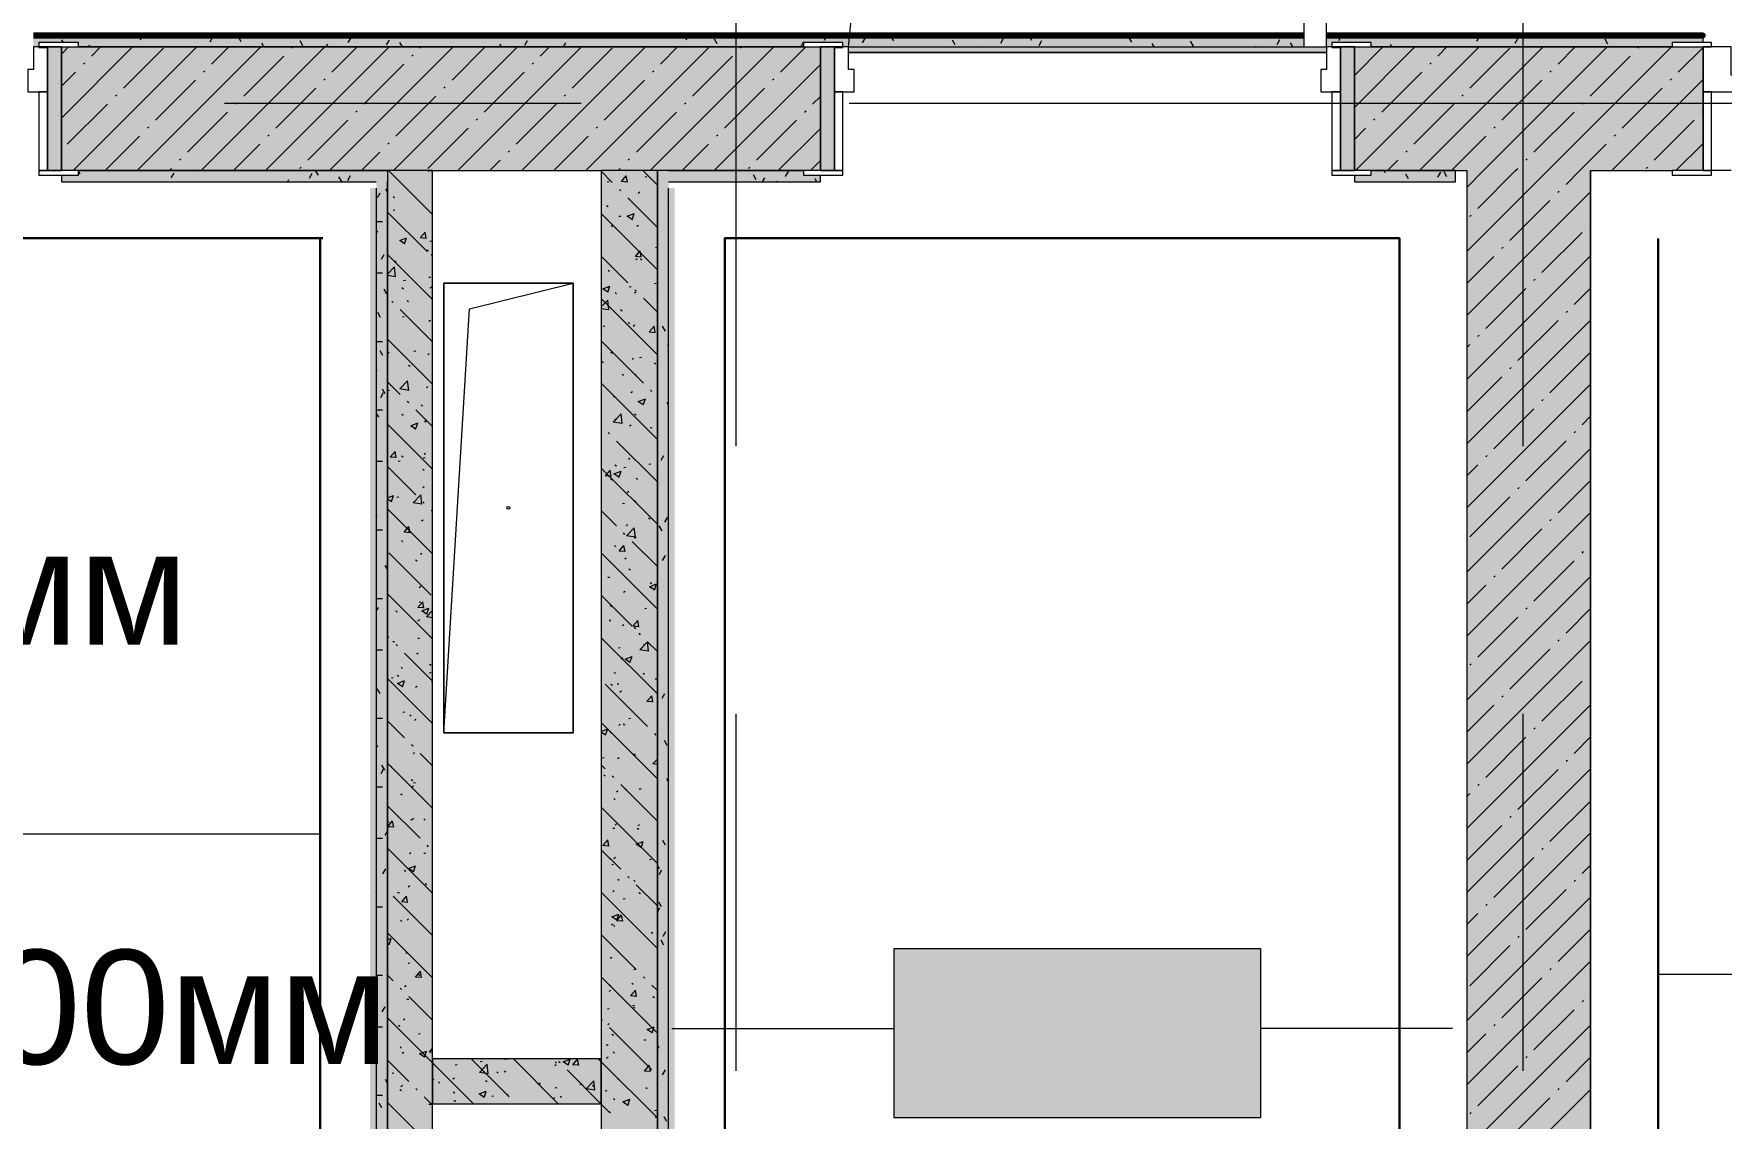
# Model space of a CAD drawing. Header units: millimetres. Extents: x -3817 to 677485, y -22715 to 103890.
# Drawn here: x 621496 to 624498, y 7871 to 9800 of the extents above; entities that cross this region are included whole.
import ezdxf

# ---------------------------------------------------------------- set-up
doc = ezdxf.new("R2010")
doc.units = ezdxf.units.MM
doc.layers.add('PDF _Геометрия', color=7, linetype='Continuous', true_color=0x1d1d1d)
doc.layers.add('PDF _Сплошная заливка', color=7, linetype='Continuous', true_color=0xffffff)
doc.layers.add('PDF _Текст', color=7, linetype='Continuous')
doc.styles.add('PDF GOST-Common', font='arial.ttf')

msp = doc.modelspace()

# ---------------------------------------------------------------- hatches: boundary and pattern name
at = {"layer": 'PDF _Сплошная заливка', "transparency": 33554559}
h = msp.add_hatch(color=256, dxfattribs=at)
h.paths.add_polyline_path([(625970.5, 9776.9), (626285.5, 9776.9), (626285.5, 9796.9), (625915.5, 9796.9), (625915.5, 9784.9), (625970.5, 9784.9), (625970.5, 9780)], flags=0)
h.paths.add_polyline_path([(623999.5, 9776.9), (624410.5, 9776.9), (624410.5, 9784.9), (624465.5, 9784.9), (624465.5, 9796.9), (623795.5, 9794.9), (623795.5, 9776.9), (623805.5, 9776.9), (623805.5, 9784.9), (623875.5, 9784.9), (623875.5, 9776.9)], flags=0)
h.paths.add_polyline_path([(623755.5, 9776.9), (623755.5, 9796.9), (621495.5, 9796.9), (621495.5, 9776.9), (621505.5, 9776.9), (621505.5, 9784.9), (621575.5, 9784.9), (621575.5, 9776.9), (622865.5, 9776.9), (622865.5, 9784.9), (622935.5, 9784.9), (622935.5, 9776.9), (622945.5, 9776.9)], flags=0)
h.paths.add_polyline_path([(621086, 9776.9), (621455.5, 9776.9), (621455.5, 9796.9), (618995.5, 9796.9), (618995.5, 9776.9), (619005.5, 9776.9), (619005.5, 9784.9), (619075.5, 9784.9), (619075.5, 9776.9), (620415.5, 9776.9), (620415.5, 9784.9), (620485.5, 9784.9), (620485.5, 9776.9), (620495.5, 9776.9)], flags=0)
h.paths.add_polyline_path([(618955.5, 9776.9), (618955.5, 9796.9), (612965.5, 9796.9), (612965.5, 9776.9), (618065.5, 9778.2), (618065.5, 9784.9), (618135.5, 9784.9), (618135.5, 9776.9), (618172.6, 9776.9)], flags=0)
h = msp.add_hatch(color=256, dxfattribs=at)
h.paths.add_polyline_path([(624025.5, 9556.9), (624045.5, 9556.9), (624045.5, 9776.9), (623845.5, 9776.9), (623845.5, 9556.9), (623999.5, 9556.9)], flags=0)
h.paths.add_polyline_path([(622605.5, 9556.9), (622895.5, 9556.9), (622895.5, 9776.9), (621545.5, 9776.9), (621545.5, 9556.9), (622542.8, 9556.9)], flags=0)
h.paths.add_polyline_path([(619745.5, 9556.9), (620445.5, 9556.9), (620445.5, 9776.9), (619045.5, 9776.9), (619045.5, 9556.9), (619665.5, 9556.9)], flags=0)
at = {"layer": 'PDF _Сплошная заливка', "true_color": 0x494949, "transparency": 33554559}
msp.add_hatch(color=251, dxfattribs=at).paths.add_polyline_path([(623755.5, 9766.9), (623795.5, 9766.9), (623795.5, 9776.9), (622945.5, 9776.9), (622945.5, 9766.9)])
at = {"layer": 'PDF _Сплошная заливка', "transparency": 33554559}
h = msp.add_hatch(color=256, dxfattribs=at)
h.paths.add_polyline_path([(627665.5, 9556.9), (627665.5, 9776.9), (625915.5, 9776.9), (625915.5, 9556.9), (626912.9, 9556.9)], flags=0)
h.paths.add_polyline_path([(624045.5, 9556.9), (624465.5, 9556.9), (624465.5, 9776.9), (624045.5, 9776.9)], flags=0)
h = msp.add_hatch(color=256, dxfattribs=at)
h.paths.add_polyline_path([(622105.5, 9536.9), (622125.5, 9536.9), (622125.5, 9556.9), (621575.5, 9555.8), (621575.5, 9548.9), (621545.5, 9548.9), (621545.5, 9536.9), (621575.5, 9536.9)], flags=0)
h.paths.add_polyline_path([(620445.5, 9536.9), (620445.5, 9548.9), (620415.5, 9548.9), (620415.5, 9556.9), (619745.5, 9556.9), (619745.5, 9536.9), (620415.5, 9536.9)], flags=0)
for points in [[(622605.5, 6606.9), (622605.5, 9556.9), (622505.5, 9556.9), (622505.5, 6606.9), (622542.8, 6606.9)], [(622105.5, 7296.9), (622125.5, 7296.9), (622125.5, 9536.9), (622105.5, 9536.9), (622105.5, 8799.9)]]:
    msp.add_hatch(color=256, dxfattribs=at).paths.add_polyline_path(points)
h = msp.add_hatch(color=256, dxfattribs=at)
h.paths.add_polyline_path([(624025.5, 9536.9), (624025.5, 9556.9), (623875.5, 9556.9), (623875.5, 9548.9), (623845.5, 9548.9), (623845.5, 9536.9), (623999.5, 9536.9)], flags=0)
h.paths.add_polyline_path([(622625.5, 9536.9), (622895.5, 9536.9), (622895.5, 9548.9), (622865.5, 9548.9), (622865.5, 9556.9), (622625.5, 9556.9)], flags=0)

# ---------------------------------------------------------------- linework, layer by layer
at = {"layer": 'PDF _Геометрия', "color": 253, "lineweight": 9, "true_color": 0xaaaaaa}
for points in [[(622745.5, 9066.5), (622745.5, 10654)], [(622945.5, 9776.9), (622961.8, 9942.7), (623010.2, 10102.1), (623088.7, 10249.1), (623194.4, 10377.9), (623323.2, 10483.6), (623470.2, 10562.2), (623629.6, 10610.5), (623795.5, 10626.9)], [(624145.5, 9066.5), (624145.5, 10654)], [(621835.2, 9676.9), (622470.2, 9676.9)], [(622946.4, 9676.9), (624533.9, 9676.9)], [(624265.5, 9556.9), (624265.5, 7046.6), (624285.9, 7046.6), (624265.5, 7046.6)], [(624515.5, 9556.9), (624480.5, 9556.9)], [(622745.5, 7955.3), (622745.5, 8590.3)], [(624145.5, 7955.3), (624145.5, 8590.3)]]:
    msp.add_lwpolyline(points, dxfattribs=at)
at = {"layer": 'PDF _Геометрия', "color": 253, "lineweight": 13, "true_color": 0xaaaaaa}
for points in [[(623795.5, 10626.9), (623755.5, 10626.9), (623755.5, 9776.9), (623795.5, 9776.9)], [(621495.5, 9776.9), (621495.5, 9736.9), (621485.5, 9736.9), (621485.5, 9696.9), (621520.5, 9696.9), (621520.5, 9776.9)], [(621505.5, 9776.9), (621575.5, 9776.9), (621575.5, 9784.9), (621505.5, 9784.9)], [(621505.5, 9775.9), (621520.5, 9775.9), (621520.5, 9776.9), (621505.5, 9776.9)], [(621520.5, 9556.9), (621545.5, 9556.9), (621545.5, 9776.9), (621520.5, 9776.9)], [(622935.5, 9776.9), (622935.5, 9784.9), (622865.5, 9784.9), (622865.5, 9776.9)], [(622920.5, 9556.9), (622920.5, 9776.9), (622895.5, 9776.9), (622895.5, 9556.9)], [(622945.5, 9776.9), (622920.5, 9776.9), (622920.5, 9696.9), (622955.5, 9696.9), (622955.5, 9736.9), (622945.5, 9736.9)], [(622935.5, 9775.9), (622935.5, 9776.9), (622920.5, 9776.9), (622920.5, 9775.9)], [(623795.5, 9776.9), (623795.5, 9736.9), (623785.5, 9736.9), (623785.5, 9696.9), (623820.5, 9696.9), (623820.5, 9776.9)], [(623805.5, 9776.9), (623875.5, 9776.9), (623875.5, 9784.9), (623805.5, 9784.9)], [(623805.5, 9775.9), (623820.5, 9775.9), (623820.5, 9776.9), (623805.5, 9776.9)], [(623820.5, 9556.9), (623845.5, 9556.9), (623845.5, 9776.9), (623820.5, 9776.9)], [(624480.5, 9776.9), (624480.5, 9784.9), (624410.5, 9784.9), (624410.5, 9776.9)], [(624515.5, 9776.9), (624465.5, 9776.9), (624465.5, 9696.9), (624525.5, 9696.9), (624525.5, 9726.9), (624515.5, 9726.9)], [(621505.5, 9556.9), (621520.5, 9556.9), (621520.5, 9696.9), (621505.5, 9696.9)], [(622935.5, 9556.9), (622935.5, 9696.9), (622920.5, 9696.9), (622920.5, 9556.9)], [(623805.5, 9556.9), (623820.5, 9556.9), (623820.5, 9696.9), (623805.5, 9696.9)], [(624480.5, 9556.9), (624480.5, 9696.9), (624465.5, 9696.9), (624465.5, 9556.9)], [(621505.5, 9548.9), (621575.5, 9548.9), (621575.5, 9556.9), (621505.5, 9556.9)], [(622935.5, 9548.9), (622935.5, 9556.9), (622865.5, 9556.9), (622865.5, 9548.9)], [(623805.5, 9548.9), (623875.5, 9548.9), (623875.5, 9556.9), (623805.5, 9556.9)], [(624480.5, 9548.9), (624480.5, 9556.9), (624410.5, 9556.9), (624410.5, 9548.9)]]:
    msp.add_lwpolyline(points, close=True, dxfattribs=at)
at = {"layer": 'PDF _Геометрия', "color": 231, "lineweight": 70, "true_color": 0xff80c0}
for points in [[(623755.5, 9797.9), (621495.5, 9797.9)], [(621495.5, 9796.9), (623755.5, 9796.9)], [(623795.5, 9796.9), (624465.5, 9796.9), (624465.5, 9797.9), (623795.5, 9797.9)]]:
    msp.add_lwpolyline(points, dxfattribs=at)
at = {"layer": 'PDF _Геометрия', "color": 9, "lineweight": 9, "true_color": 0xc0c0c0}
for points in [[(623755.5, 9796.9), (621495.5, 9796.9)], [(624465.5, 9784.9), (624465.5, 9796.9), (623795.5, 9796.9)], [(621545.5, 9776.9), (621545.5, 9556.9)], [(622895.5, 9556.9), (622895.5, 9776.9)], [(622945.5, 9776.9), (623795.5, 9776.9)], [(623845.5, 9776.9), (623845.5, 9556.9)], [(624465.5, 9556.9), (624465.5, 9776.9)], [(617345.5, 1618.9), (618345.5, 1618.9), (618345.5, 1776.9), (618345.5, 1618.9), (619245.5, 1618.9), (619245.5, 1776.9), (619245.5, 1618.9), (622845.5, 1618.9), (622845.5, 1776.9), (622845.5, 1618.9), (623745.5, 1618.9), (623745.5, 1776.9), (623745.5, 1618.9), (627885.5, 1618.9), (628038.5, 1618.9), (628043.5, 1618.9), (628043.5, 2226.9), (627885.5, 2226.9), (627665.5, 2226.9), (627665.5, 1996.9), (624265.5, 1996.9), (624265.5, 9556.9), (624410.5, 9556.9)], [(621920.8, 5616.9), (621351.3, 5616.9), (622610.5, 5616.9), (622630.5, 5616.9), (622630.5, 5876.9), (622610.5, 5876.9), (622610.5, 5636.9), (622610.5, 5856.9), (621625.5, 5856.9), (621625.5, 7176.9), (622085.5, 7176.9), (622125.5, 7176.9), (622125.5, 6606.9), (622205.5, 6606.9), (622205.5, 9556.9), (622505.5, 9556.9), (622505.5, 6606.9), (622305.5, 6606.9), (622305.5, 6586.9), (622625.5, 6586.9), (622625.5, 6606.9)], [(621545.5, 9548.9), (621545.5, 9536.9)], [(622625.5, 9536.9), (622895.5, 9536.9), (622895.5, 9548.9)], [(623845.5, 9548.9), (623845.5, 9536.9), (624025.5, 9536.9), (624025.5, 9556.9), (624045.5, 9556.9), (624045.5, 2016.9), (624025.5, 2016.9)], [(622105.5, 9525.9), (622105.5, 7296.9)]]:
    msp.add_lwpolyline(points, dxfattribs=at)
at = {"layer": 'PDF _Геометрия', "color": 253, "lineweight": 9, "true_color": 0x9b9b9b}
for points in [[(621509.8, 9792.1), (621507, 9796.9)], [(621549.2, 9784.9), (621546.4, 9789.6)], [(621687.5, 9789.1), (621683, 9796.9)], [(621814.4, 9794.3), (621809.4, 9785.6)], [(621851.1, 9796.9), (621851, 9796.7)], [(621865.2, 9786.1), (621860.2, 9794.8)], [(621974.9, 9779), (621969.9, 9787.7)], [(622060.2, 9793.2), (622055.1, 9784.5)], [(622128.2, 9789.1), (622123.2, 9780.4)], [(622247, 9795.3), (622246.1, 9796.9)], [(622373.9, 9788), (622368.9, 9779.3)], [(622660.6, 9796.9), (622656.3, 9789.4)], [(622670.5, 9793.4), (622668.5, 9796.9)], [(622712.1, 9782.3), (622707.1, 9791)], [(622907, 9796.9), (622902, 9788.3)], [(622975.1, 9792.9), (622970, 9784.2)], [(623025.9, 9787.5), (623020.8, 9796.2)], [(623093.9, 9791.5), (623090.8, 9796.9)], [(623135.5, 9780.4), (623130.5, 9789.1)], [(623220.8, 9791.8), (623215.8, 9783.1)], [(623271.6, 9788.6), (623266.8, 9796.9)], [(623288.8, 9787.7), (623283.8, 9779)], [(623449.3, 9785.6), (623444.3, 9794.3)], [(623505.3, 9796.9), (623503.1, 9793.2)], [(623559, 9778.5), (623553.9, 9787.2)], [(623712.3, 9789.6), (623707.2, 9780.9)], [(623751.6, 9796.9), (623748.9, 9792.1)], [(623821.9, 9796.7), (623816.9, 9788)], [(623831.1, 9794.8), (623829.9, 9796.9)], [(624067.7, 9795.6), (624062.7, 9786.9)], [(624135.7, 9791.5), (624130.7, 9782.8)], [(624254.5, 9792.9), (624252.3, 9796.9)], [(624296.2, 9781.8), (624291.2, 9790.5)], [(621589, 9776.9), (621588.1, 9778.4)], [(621595.1, 9780.2), (621593.2, 9776.9)], [(621905.7, 9776.9), (621901.8, 9783.6)], [(622018.5, 9782.1), (622015.5, 9776.9)], [(622152.1, 9776.9), (622147.6, 9784.7)], [(622328.1, 9776.9), (622325.3, 9781.7)], [(622442, 9783.9), (622437.9, 9776.9)], [(622865.4, 9785.8), (622860.4, 9777.1)], [(623172.8, 9776.9), (623172.1, 9777.9)], [(623489.5, 9776.9), (623485.9, 9783.1)], [(623670.6, 9778.5), (623669.7, 9776.9)], [(623735.9, 9776.9), (623731.7, 9784.2)], [(623911.9, 9776.9), (623909.4, 9781.2)], [(623916.4, 9777.4), (623916.1, 9776.9)], [(621578.9, 9550.4), (621575.2, 9556.9)], [(621745.3, 9552.6), (621740.3, 9543.9)], [(621782.9, 9556.9), (621781.9, 9555.1)], [(621892.7, 9555.6), (621892, 9556.9)], [(621991, 9551.6), (621986, 9542.8)], [(622002.4, 9548.5), (621997.6, 9556.9)], [(622044, 9537.3), (622039, 9546.1)], [(622059.1, 9547.5), (622054, 9538.8)], [(622781.2, 9540.6), (622776.2, 9549.3)], [(622837.9, 9555.3), (622832.9, 9546.6)], [(623900.2, 9553.2), (623898.1, 9556.9)], [(623941.9, 9542), (623936.8, 9550.7)], [(623998.6, 9554), (623993.5, 9545.2)], [(624009.9, 9546.1), (624004.9, 9554.8)], [(621949.4, 9540.4), (621947.4, 9536.9)], [(622111.9, 9517), (622106.8, 9508.3)], [(622125.5, 9518.2), (622122.3, 9523.7)], [(622796.3, 9544.2), (622792, 9536.9)], [(622818.6, 9536.9), (622817.8, 9538.2)], [(622889, 9536.9), (622885.9, 9542.3)], [(622625.5, 9492.2), (622624.7, 9490.9)], [(622106.6, 9466.4), (622116.6, 9466.4)], [(622624.7, 9466.4), (622625.5, 9466.4)], [(622107.8, 9449), (622105.5, 9444.9)], [(622118.9, 9407.3), (622113.9, 9398.6)], [(622624.7, 9405.4), (622625.5, 9405.4)], [(622106.6, 9374.9), (622116.6, 9374.9)], [(622124.3, 9337.3), (622119.3, 9346)], [(622606.3, 9337.1), (622605.5, 9335.6)], [(622624.7, 9314), (622625.5, 9314)], [(622113.2, 9295.7), (622108.1, 9304.4)], [(622619.9, 9271.5), (622614.8, 9280.2)], [(622106.6, 9253), (622116.6, 9253)], [(622625.5, 9248.3), (622623.6, 9245.1)], [(622117.2, 9227.7), (622112.2, 9236.4)], [(622106.7, 9203.2), (622105.5, 9201.1)], [(622117.8, 9161.6), (622112.8, 9152.9)], [(622121.3, 9159.6), (622116.3, 9168.3)], [(622110.2, 9118), (622105.5, 9126.1)], [(622106.6, 9131.1), (622116.6, 9131.1)], [(622625.5, 9139.9), (622623, 9144.1)], [(622624.7, 9131.1), (622625.5, 9131.1)], [(622125.5, 9113.8), (622124, 9111.2)], [(622624.7, 9070.1), (622625.5, 9070.1)], [(622106.6, 9039.7), (622116.6, 9039.7)], [(622605.7, 9052.1), (622605.5, 9052.6)], [(622616.4, 9049.7), (622611.4, 9041)], [(622624.7, 8978.7), (622625.5, 8978.7)], [(622107.2, 8940.3), (622105.5, 8943.3)], [(622106.6, 8917.7), (622116.6, 8917.7)], [(622613.9, 8916.1), (622608.9, 8924.8)], [(622623.5, 8940.1), (622618.4, 8931.3)], [(622619.4, 8872), (622614.3, 8863.3)], [(622125.5, 8847.7), (622121.5, 8854.6)], [(622106.6, 8795.8), (622116.6, 8795.8)], [(622624.7, 8795.8), (622625.5, 8795.8)], [(622108.6, 8779.8), (622105.5, 8774.4)], [(622624.7, 8734.9), (622625.5, 8734.9)], [(622106.6, 8704.4), (622116.6, 8704.4)], [(622112.3, 8626.5), (622107.3, 8635.2)], [(622618.3, 8626.3), (622613.3, 8617.6)], [(622624.7, 8643.4), (622625.5, 8643.4)], [(622106.6, 8582.5), (622116.6, 8582.5)], [(622625.5, 8577.8), (622624.4, 8575.9)], [(622107.5, 8534.1), (622105.5, 8530.5)], [(622623.1, 8534.3), (622618.1, 8543)], [(622120.5, 8490.5), (622115.5, 8499.2)], [(622118.6, 8492.4), (622113.6, 8483.7)], [(622625.5, 8469.3), (622622.2, 8475)], [(622106.6, 8460.5), (622116.6, 8460.5)], [(622624.7, 8460.5), (622625.5, 8460.5)], [(622606, 8422.2), (622605.5, 8421.2)], [(622125.5, 8382.3), (622120.7, 8374)], [(622624.7, 8399.6), (622625.5, 8399.6)], [(622106.6, 8369.1), (622116.6, 8369.1)], [(622620.2, 8356.6), (622615.1, 8365.3)], [(622609, 8314.9), (622605.5, 8321.1)], [(622121.6, 8314.7), (622116.6, 8306)], [(622613.1, 8312.5), (622608.1, 8303.8)], [(622624.7, 8308.1), (622625.5, 8308.1)], [(622106.4, 8271.1), (622105.5, 8272.7)], [(622613.1, 8246.9), (622608.1, 8255.6)], [(622106.6, 8247.2), (622116.6, 8247.2)], [(622609, 8244.5), (622605.5, 8238.3)], [(622620.2, 8202.9), (622615.1, 8194.1)], [(622617.2, 8178.9), (622612.1, 8187.6)], [(622606, 8137.2), (622605.5, 8138.2)], [(622106.6, 8125.3), (622116.6, 8125.3)], [(622125.5, 8116.1), (622124.7, 8117.4)], [(622624.7, 8125.3), (622625.5, 8125.3)], [(622120.5, 8069), (622115.5, 8060.3)], [(622624.7, 8064.3), (622625.5, 8064.3)], [(622106.6, 8033.8), (622116.6, 8033.8)], [(622607.9, 7998.8), (622605.5, 7994.5)], [(622619.1, 7957.1), (622614.1, 7948.4)], [(622624.7, 7972.9), (622625.5, 7972.9)], [(622125.5, 7933.3), (622121.8, 7939.7)], [(622106.6, 7911.9), (622116.6, 7911.9)], [(622115.6, 7889.3), (622110.6, 7898)], [(622625.5, 7907.2), (622625.2, 7906.8)], [(622622.3, 7865.1), (622617.3, 7873.8)]]:
    msp.add_lwpolyline(points, dxfattribs=at)
at = {"layer": 'PDF _Геометрия', "color": 9, "lineweight": 9, "true_color": 0xc0c0c0}
for points in [[(621550.5, 9797.9), (622895.5, 9797.9), (622895.5, 9798.9), (621550.5, 9798.9)], [(623845.5, 9797.9), (624265.5, 9797.9), (624265.5, 9798.9), (623845.5, 9798.9)], [(622865.5, 9776.9), (621575.5, 9776.9)], [(624410.5, 9776.9), (624045.5, 9776.9), (623875.5, 9776.9)], [(622605.5, 6606.9), (622605.5, 9556.9)], [(622205.5, 7896.9), (622505.5, 7896.9), (622505.5, 7976.9), (622205.5, 7976.9)]]:
    msp.add_lwpolyline(points, close=True, dxfattribs=at)
at = {"layer": 'PDF _Геометрия', "lineweight": 9}
for points in [[(621545.5, 9764.3), (621558, 9776.9)], [(621545.5, 9650.3), (621672.1, 9776.9)], [(621566.1, 9556.9), (621786.1, 9776.9)], [(621598.7, 9760.5), (621615, 9776.9)], [(621655.7, 9703.5), (621727, 9774.8)], [(621680.2, 9556.9), (621900.2, 9776.9)], [(621794.2, 9556.9), (622014.2, 9776.9)], [(621812.5, 9746.3), (621843.1, 9776.9)], [(621869.6, 9689.2), (621940.8, 9760.5)], [(621908.3, 9556.9), (622128.3, 9776.9)], [(621955.1, 9774.8), (621957.2, 9776.9)], [(622022.3, 9556.9), (622242.3, 9776.9)], [(622026.4, 9732), (622071.2, 9776.9)], [(622136.4, 9556.9), (622356.4, 9776.9)], [(622168.9, 9760.5), (622171.3, 9762.9)], [(622183.2, 9774.8), (622185.3, 9776.9)], [(622240.2, 9717.7), (622299.3, 9776.9)], [(622250.4, 9556.9), (622470.4, 9776.9)], [(622364.5, 9556.9), (622584.5, 9776.9)], [(622397, 9760.5), (622413.4, 9776.9)], [(622454.1, 9703.5), (622525.3, 9774.8)], [(622478.5, 9556.9), (622698.5, 9776.9)], [(622592.6, 9556.9), (622812.6, 9776.9)], [(622610.9, 9746.3), (622641.5, 9776.9)], [(622667.9, 9689.2), (622739.2, 9760.5)], [(622753.4, 9774.8), (622755.5, 9776.9)], [(622824.7, 9732), (622869.6, 9776.9)], [(623845.5, 9669.3), (623953, 9776.9)], [(623845.5, 9726.3), (623896, 9776.9)], [(623847.1, 9556.9), (624045.5, 9755.2), (624067.1, 9776.9)], [(623961.1, 9556.9), (624045.5, 9641.2), (624181.1, 9776.9)], [(623993.7, 9760.5), (624010.1, 9776.9)], [(624045.5, 9527.1), (624075.2, 9556.9), (624295.2, 9776.9)], [(624045.5, 9413.1), (624189.2, 9556.9), (624409.2, 9776.9)], [(624050.7, 9703.5), (624122, 9774.8)], [(624207.6, 9746.3), (624238.2, 9776.9)], [(624264.6, 9689.2), (624335.9, 9760.5)], [(624350.1, 9774.8), (624352.2, 9776.9)], [(624421.4, 9732), (624465.5, 9776.1)], [(621545.5, 9707.3), (621570.2, 9732)], [(621584.4, 9746.3), (621586.8, 9748.6)], [(621798.3, 9732), (621800.6, 9734.4)], [(622083.4, 9675), (622154.7, 9746.3)], [(622297.2, 9660.7), (622368.5, 9732)], [(622382.8, 9746.3), (622385.1, 9748.6)], [(622596.6, 9732), (622599, 9734.4)], [(622706.6, 9556.9), (622895.5, 9745.7)], [(623893.9, 9660.7), (623965.2, 9732)], [(623979.5, 9746.3), (623981.8, 9748.6)], [(624193.3, 9732), (624195.7, 9734.4)], [(621712.7, 9646.5), (621784, 9717.7)], [(621926.6, 9632.2), (621997.9, 9703.5)], [(622012.1, 9717.7), (622014.5, 9720.1)], [(622226, 9703.5), (622228.3, 9705.9)], [(622511.1, 9646.5), (622582.4, 9717.7)], [(622724.9, 9632.2), (622796.2, 9703.5)], [(622810.5, 9717.7), (622812.8, 9720.1)], [(624107.8, 9646.5), (624179.1, 9717.7)], [(624303.3, 9556.9), (624465.5, 9719)], [(624321.6, 9632.2), (624392.9, 9703.5)], [(624407.2, 9717.7), (624409.5, 9720.1)], [(621555.9, 9603.7), (621627.2, 9675)], [(621641.5, 9689.2), (621643.8, 9691.6)], [(621855.3, 9675), (621857.7, 9677.3)], [(622140.4, 9618), (622211.7, 9689.2)], [(622354.3, 9603.7), (622425.5, 9675)], [(622439.8, 9689.2), (622442.2, 9691.6)], [(622653.6, 9675), (622656, 9677.3)], [(622881.7, 9675), (622895.5, 9688.7)], [(623951, 9603.7), (624022.2, 9675)], [(624036.5, 9689.2), (624038.9, 9691.6)], [(624250.3, 9675), (624252.7, 9677.3)], [(621769.8, 9589.4), (621841, 9660.7)], [(621983.6, 9575.2), (622054.9, 9646.5)], [(622069.1, 9660.7), (622071.5, 9663.1)], [(622283, 9646.5), (622285.4, 9648.8)], [(622568.1, 9589.4), (622639.4, 9660.7)], [(622781.9, 9575.2), (622853.2, 9646.5)], [(622867.5, 9660.7), (622869.9, 9663.1)], [(623879.7, 9646.5), (623882, 9648.8)], [(624164.8, 9589.4), (624236.1, 9660.7)], [(624378.6, 9575.2), (624449.9, 9646.5)], [(624464.2, 9660.7), (624465.5, 9662)], [(621623.1, 9556.9), (621684.2, 9618)], [(621698.5, 9632.2), (621700.9, 9634.6)], [(621912.3, 9618), (621914.7, 9620.3)], [(622126.2, 9603.7), (622128.5, 9606.1)], [(622197.4, 9560.9), (622268.7, 9632.2)], [(622421.5, 9556.9), (622482.6, 9618)], [(622496.8, 9632.2), (622499.2, 9634.6)], [(622710.7, 9618), (622713, 9620.3)], [(622820.6, 9556.9), (622895.5, 9631.7)], [(623845.5, 9612.3), (623865.4, 9632.2)], [(624018.2, 9556.9), (624045.5, 9584.2), (624079.3, 9618)], [(624093.5, 9632.2), (624095.9, 9634.6)], [(624307.4, 9618), (624309.7, 9620.3)], [(621755.5, 9575.2), (621757.9, 9577.6)], [(621851.2, 9556.9), (621898.1, 9603.7)], [(622079.3, 9556.9), (622111.9, 9589.4)], [(622340, 9589.4), (622342.4, 9591.8)], [(622553.9, 9575.2), (622556.2, 9577.6)], [(622649.6, 9556.9), (622696.4, 9603.7)], [(623936.7, 9589.4), (623939.1, 9591.8)], [(624150.5, 9575.2), (624152.9, 9577.6)], [(624221.8, 9532.4), (624246.3, 9556.9), (624293.1, 9603.7)], [(624417.3, 9556.9), (624465.5, 9605)], [(621737.2, 9556.9), (621741.2, 9560.9)], [(621969.3, 9560.9), (621971.7, 9563.3)], [(622307.4, 9556.9), (622325.8, 9575.2)], [(622535.5, 9556.9), (622539.6, 9560.9)], [(622767.7, 9560.9), (622770.1, 9563.3)], [(622877.7, 9556.9), (622895.5, 9574.6)], [(623904.1, 9556.9), (623922.4, 9575.2)], [(624065, 9489.6), (624132.2, 9556.9), (624136.3, 9560.9)], [(624364.4, 9560.9), (624366.8, 9563.3)], [(624045.5, 9299), (624265.5, 9519)], [(624207.6, 9518.2), (624209.9, 9520.5)], [(624122, 9432.6), (624193.3, 9503.9)], [(624050.7, 9475.4), (624053.1, 9477.8)], [(624264.6, 9461.1), (624265.5, 9462)], [(624179.1, 9375.6), (624250.3, 9446.9)], [(624045.5, 9185), (624265.5, 9405)], [(624045.5, 9356.1), (624093.5, 9404.1)], [(624107.8, 9418.4), (624110.1, 9420.7)], [(624079.3, 9275.8), (624150.5, 9347.1)], [(624164.8, 9361.3), (624167.2, 9363.7)], [(624236.1, 9318.6), (624265.5, 9348)], [(624221.8, 9304.3), (624224.2, 9306.7)], [(624045.5, 9070.9), (624265.5, 9290.9)], [(624136.3, 9218.8), (624207.6, 9290.1)], [(624045.5, 9242), (624050.7, 9247.3)], [(624065, 9261.5), (624067.4, 9263.9)], [(624193.3, 9161.8), (624264.6, 9233)], [(624045.5, 9128), (624107.8, 9190.3)], [(624122, 9204.5), (624124.4, 9206.9)], [(624045.5, 8956.9), (624265.5, 9176.9)], [(624093.5, 9062), (624164.8, 9133.2)], [(624179.1, 9147.5), (624181.4, 9149.9)], [(624250.3, 9104.7), (624265.5, 9119.9)], [(624150.5, 9004.9), (624221.8, 9076.2)], [(624236.1, 9090.5), (624238.4, 9092.8)], [(624045.5, 8842.8), (624265.5, 9062.8)], [(624079.3, 9047.7), (624081.6, 9050.1)], [(624045.5, 9013.9), (624065, 9033.4)], [(624207.6, 8947.9), (624265.5, 9005.8)], [(624050.7, 8905.1), (624122, 8976.4)], [(624136.3, 8990.7), (624138.7, 8993.1)], [(624045.5, 8728.8), (624265.5, 8948.8)], [(624107.8, 8848.1), (624179.1, 8919.4)], [(624193.3, 8933.7), (624195.7, 8936)], [(624264.6, 8890.9), (624265.5, 8891.8)], [(624164.8, 8791.1), (624236.1, 8862.4)], [(624250.3, 8876.6), (624252.7, 8879)], [(624045.5, 8614.7), (624265.5, 8834.7)], [(624093.5, 8833.9), (624095.9, 8836.2)], [(624045.5, 8785.8), (624079.3, 8819.6)], [(624150.5, 8776.8), (624152.9, 8779.2)], [(624221.8, 8734.1), (624265.5, 8777.7)], [(624065, 8691.3), (624136.3, 8762.6)], [(624045.5, 8500.7), (624265.5, 8720.7)], [(624122, 8634.3), (624193.3, 8705.6)], [(624207.6, 8719.8), (624209.9, 8722.2)], [(624050.7, 8677), (624053.1, 8679.4)], [(624179.1, 8577.3), (624250.3, 8648.5)], [(624264.6, 8662.8), (624265.5, 8663.7)], [(624107.8, 8620), (624110.1, 8622.4)], [(624045.5, 8386.6), (624265.5, 8606.6)], [(624045.5, 8557.7), (624093.5, 8605.8)], [(624164.8, 8563), (624167.2, 8565.4)], [(624079.3, 8477.5), (624150.5, 8548.7)], [(624236.1, 8520.2), (624265.5, 8549.6)], [(624221.8, 8506), (624224.2, 8508.3)], [(624045.5, 8272.6), (624265.5, 8492.6)], [(624065, 8463.2), (624067.4, 8465.6)], [(624136.3, 8420.4), (624207.6, 8491.7)], [(624045.5, 8443.7), (624050.7, 8448.9)], [(624122, 8406.2), (624124.4, 8408.5)], [(624193.3, 8363.4), (624264.6, 8434.7)], [(624045.5, 8329.6), (624107.8, 8391.9)], [(624045.5, 8158.5), (624265.5, 8378.5)], [(624179.1, 8349.2), (624181.4, 8351.5)], [(624093.5, 8263.6), (624164.8, 8334.9)], [(624250.3, 8306.4), (624265.5, 8321.5)], [(624236.1, 8292.1), (624238.4, 8294.5)], [(624045.5, 8044.5), (624265.5, 8264.5)], [(624150.5, 8206.6), (624221.8, 8277.9)], [(624045.5, 8215.6), (624065, 8235.1)], [(624079.3, 8249.4), (624081.6, 8251.7)], [(624207.6, 8149.6), (624265.5, 8207.5)], [(624050.7, 8106.8), (624122, 8178.1)], [(624136.3, 8192.3), (624138.7, 8194.7)], [(624045.5, 7930.4), (624265.5, 8150.4)], [(624193.3, 8135.3), (624195.7, 8137.7)], [(624107.8, 8049.8), (624179.1, 8121.1)], [(624250.3, 8078.3), (624252.7, 8080.7)], [(624264.6, 8092.5), (624265.5, 8093.4)], [(624164.8, 7992.7), (624236.1, 8064)], [(624045.5, 7816.4), (624265.5, 8036.4)], [(624045.5, 7987.5), (624079.3, 8021.3)], [(624093.5, 8035.5), (624095.9, 8037.9)], [(624065, 7893), (624136.3, 7964.2)], [(624150.5, 7978.5), (624152.9, 7980.9)], [(624221.8, 7935.7), (624265.5, 7979.4)], [(624045.5, 7702.3), (624265.5, 7922.3)], [(624122, 7835.9), (624193.3, 7907.2)], [(624207.6, 7921.5), (624209.9, 7923.8)], [(624050.7, 7878.7), (624053.1, 7881.1)]]:
    msp.add_lwpolyline(points, dxfattribs=at)
at = {"layer": 'PDF _Геометрия', "color": 7, "lineweight": 9}
for points in [[(622945.5, 9766.9), (623795.5, 9766.9), (622945.5, 9766.9)], [(622205.5, 9556.9), (622125.5, 9556.9), (621575.5, 9556.9), (622125.5, 9556.9), (622125.5, 9536.9), (622125.5, 7296.9), (622125.5, 7276.9)], [(622625.5, 9556.9), (622865.5, 9556.9), (622625.5, 9556.9), (622605.5, 9556.9), (622505.5, 9556.9)], [(621545.5, 9536.9), (622105.5, 9536.9)], [(622125.5, 7296.9), (622125.5, 9536.9)], [(622625.5, 6606.9), (622625.5, 9525.9)], [(622225.5, 8556.9), (622271.5, 9310.9), (622455.5, 9356.9)], [(621458.6, 8376.9), (622005.5, 8376.9)], [(625545.5, 8126.9), (624385.5, 8126.9)], [(622631, 8030.8), (623025.9, 8030.8)], [(624020, 8030.8), (623679, 8030.8)]]:
    msp.add_lwpolyline(points, dxfattribs=at)
at = {"layer": 'PDF _Геометрия', "color": 252, "lineweight": 9, "true_color": 0x878787}
for points in [[(622205.5, 9478.6), (622127.2, 9556.9)], [(622182.2, 9556.9), (622182.2, 9556.9)], [(622197.2, 9556.9), (622199.2, 9555.5)], [(622199.2, 9555.4), (622199.7, 9556.9)], [(622205.5, 9554), (622202.6, 9556.9)], [(622525.3, 9535.9), (622505.5, 9555.8)], [(622552.2, 9536.6), (622541.6, 9537.5), (622550.2, 9547.8)], [(622552.3, 9536.6), (622550.2, 9547.7)], [(622605.5, 9531.2), (622579.8, 9556.9)], [(622583.7, 9545.7), (622587, 9546.2)], [(622516.3, 9536.9), (622519.7, 9537.3)], [(622540.4, 9520.9), (622537.9, 9523.4)], [(622571.4, 9517), (622574, 9519.1)], [(622135.3, 9510.8), (622138.1, 9509)], [(622135.4, 9486.7), (622138.7, 9487.2)], [(622514.9, 9494.8), (622517.7, 9493)], [(622605.5, 9455.8), (622553, 9508.3)], [(622195.9, 9412.7), (622125.5, 9483.2)], [(622605.5, 9380.3), (622505.5, 9480.3)], [(622523.4, 9459.2), (622525.9, 9457)], [(622536.9, 9475.6), (622540.2, 9476.1)], [(622560.8, 9469.7), (622552, 9475.6), (622564.4, 9480.4)], [(622560.8, 9469.6), (622564.5, 9480.4)], [(622569.2, 9457.9), (622571.9, 9459.9)], [(622155.9, 9426.6), (622147.1, 9432.5), (622159.5, 9437.3)], [(622155.9, 9426.5), (622159.5, 9437.3)], [(622194.3, 9436.3), (622183.7, 9437.3), (622192.3, 9447.5)], [(622194.3, 9436.3), (622192.3, 9447.4)], [(622200.9, 9431.4), (622204.2, 9431.8)], [(622205.5, 9327.7), (622125.5, 9407.7)], [(622138.1, 9396.1), (622141, 9394.3)], [(622195.6, 9416), (622198.4, 9414.2)], [(622203.4, 9407.3), (622205.5, 9408.9)], [(622553, 9357.4), (622505.5, 9404.9)], [(622566, 9420.2), (622568.5, 9417.9)], [(622576.9, 9402.9), (622566.3, 9403.8), (622574.9, 9414)], [(622567, 9398.7), (622569.7, 9400.7)], [(622576.9, 9402.8), (622574.9, 9414)], [(622575.2, 9399.9), (622578, 9398.1)], [(622602.4, 9420.3), (622605.5, 9420.7)], [(622125.5, 9372.7), (622137.7, 9385.5)], [(622125.5, 9370.8), (622139.7, 9368.6)], [(622139.7, 9368.5), (622137.7, 9385.4)], [(622198.7, 9367.1), (622202, 9367.6)], [(622517.8, 9380), (622520.6, 9378.2)], [(622151.2, 9349), (622153.7, 9346.7)], [(622154.1, 9361.3), (622157.5, 9361.7)], [(622201.3, 9348.1), (622203.9, 9350.2)], [(622517.6, 9340.7), (622508.7, 9346.7), (622521.2, 9351.5)], [(622517.6, 9340.7), (622521.2, 9351.4)], [(622530.2, 9340.2), (622532.7, 9337.9)], [(622555.6, 9350.1), (622559, 9350.6)], [(622564.9, 9339.5), (622567.5, 9341.5)], [(622568, 9342.3), (622565.5, 9344.8)], [(622600.2, 9356), (622603.5, 9356.4)], [(622135.5, 9322.2), (622133, 9324.7)], [(622205.5, 9252.3), (622148.1, 9309.6)], [(622160.2, 9325.6), (622163, 9323.8)], [(622605.5, 9229.4), (622505.5, 9329.4)], [(622505.5, 9314.3), (622517.2, 9326.6)], [(622505.5, 9311.8), (622519.2, 9309.7)], [(622519.2, 9309.7), (622517.2, 9326.6)], [(622539.8, 9309.5), (622542.7, 9307.7)], [(622605.5, 9304.9), (622580.6, 9329.8)], [(622151.9, 9297), (622155.2, 9297.4)], [(622199.1, 9288.9), (622201.8, 9291)], [(622508.9, 9280), (622512.2, 9280.5)], [(622553.4, 9285.9), (622556.7, 9286.3)], [(622562.7, 9280.3), (622565.4, 9282.3)], [(622591, 9270.1), (622599.5, 9280.3)], [(622601.6, 9269.1), (622599.5, 9280.2)], [(622205.5, 9176.8), (622125.5, 9256.8)], [(622580.6, 9178.9), (622505.5, 9254)], [(622591, 9270.1), (622601.6, 9269.1)], [(622125.6, 9234.7), (622128.4, 9232.9)], [(622172.4, 9235.7), (622175.8, 9236.2)], [(622196.9, 9229.7), (622199.6, 9231.8)], [(622505.5, 9218.5), (622508, 9216.9)], [(622506.6, 9215.8), (622509.9, 9216.2)], [(622522.9, 9234.1), (622525.3, 9231.8)], [(622560.6, 9221.1), (622563.2, 9223.1)], [(622573.9, 9224.6), (622577.3, 9225.1)], [(622163, 9210.8), (622165.9, 9209)], [(622542.7, 9194.8), (622545.5, 9193)], [(622565.5, 9195), (622567.9, 9192.8)], [(622600.1, 9214.7), (622603, 9212.9)], [(622148.1, 9158.8), (622125.5, 9181.4)], [(622125.7, 9165.6), (622129, 9166)], [(622163.2, 9165.9), (622147.4, 9168.4), (622161.3, 9182.8)], [(622163.2, 9165.9), (622161.3, 9182.8)], [(622194.8, 9170.5), (622197.4, 9172.6)], [(622605.5, 9078.6), (622505.5, 9178.6)], [(622558.4, 9161.9), (622561.1, 9164)], [(622595.7, 9163.8), (622593.2, 9166.3)], [(622163.2, 9143.7), (622160.7, 9146.2)], [(622205.5, 9101.4), (622175.8, 9131.1)], [(622185.1, 9140.3), (622187.9, 9138.5)], [(622527.2, 9154.5), (622530.5, 9154.9)], [(622580.5, 9140.2), (622571.6, 9146.2), (622584.1, 9151)], [(622580.5, 9140.2), (622584.1, 9150.9)], [(622205.5, 9025.9), (622125.5, 9105.9)], [(622150.7, 9123.8), (622153.2, 9121.6)], [(622175.5, 9097.1), (622166.7, 9103.1), (622179.1, 9107.9)], [(622175.5, 9097.1), (622179.1, 9107.8)], [(622191.2, 9110.3), (622194.5, 9110.7)], [(622192.6, 9111.4), (622195.3, 9113.4)], [(622542.8, 9107.1), (622526.9, 9109.5), (622540.8, 9124)], [(622529.7, 9115), (622532.2, 9112.7)], [(622542.8, 9107), (622540.8, 9123.9)], [(622556.2, 9102.7), (622558.9, 9104.8)], [(622564.7, 9124.3), (622567.6, 9122.5)], [(622592.7, 9099.2), (622596, 9099.6)], [(622520.3, 9088.4), (622517.7, 9090.9)], [(622605.5, 9003.2), (622532.8, 9075.8)], [(622140.8, 9046.3), (622130.2, 9047.2), (622138.8, 9057.4)], [(622140.8, 9046.2), (622138.8, 9057.4)], [(622144.4, 9040.1), (622147.7, 9040.6)], [(622150.5, 9049.5), (622153.3, 9047.7)], [(622188.9, 9046), (622192.2, 9046.4)], [(622190.4, 9052.2), (622193.1, 9054.2)], [(622554.1, 9043.5), (622556.7, 9045.6)], [(622175.8, 8980.2), (622125.5, 9030.6)], [(622188, 9025.6), (622190.8, 9023.8)], [(622605.5, 8927.7), (622505.5, 9027.7)], [(622523.4, 9012.8), (622512.8, 9013.7), (622521.3, 9024)], [(622523.4, 9012.8), (622521.3, 9023.9)], [(622522.3, 9008.9), (622524.8, 9006.7)], [(622537.2, 9011.3), (622528.3, 9017.3), (622540.8, 9022)], [(622530.1, 9033.4), (622533, 9031.6)], [(622537.2, 9011.2), (622540.8, 9022)], [(622545.9, 9029), (622549.2, 9029.5)], [(622567.6, 9009.6), (622570.4, 9007.8)], [(622590.4, 9034.9), (622593.7, 9035.3)], [(622125.5, 8974.9), (622135.9, 8978.9)], [(622132.3, 8968.1), (622135.9, 8978.9)], [(622142.1, 8975.9), (622145.5, 8976.3)], [(622186.8, 8963.3), (622171, 8965.8), (622184.9, 8980.2)], [(622186.8, 8963.3), (622184.9, 8980.2)], [(622188.3, 8993), (622190.9, 8995)], [(622551.9, 8984.4), (622554.6, 8986.4)], [(622125.5, 8972.8), (622132.3, 8968.2)], [(622205.5, 8875.1), (622125.5, 8955.1)], [(622190.9, 8965.2), (622188.4, 8967.7)], [(622205.5, 8950.6), (622203.4, 8952.6)], [(622532.8, 8924.9), (622505.5, 8952.3)], [(622543.6, 8964.8), (622547, 8965.2)], [(622565, 8969.9), (622567.4, 8967.6)], [(622165.5, 8912.5), (622154.9, 8913.5), (622163.4, 8923.7)], [(622165.5, 8912.5), (622163.4, 8923.6)], [(622186.1, 8933.8), (622188.8, 8935.8)], [(622549.8, 8925.2), (622552.4, 8927.2)], [(622566.3, 8904.5), (622550.5, 8906.9), (622564.4, 8921.3)], [(622566.3, 8904.4), (622564.4, 8921.3)], [(622589.7, 8939.1), (622592.5, 8937.3)], [(622150.2, 8898.7), (622152.7, 8896.4)], [(622162.7, 8914.6), (622166, 8915)], [(622529.2, 8889.9), (622531.6, 8887.6)], [(622548.1, 8879.1), (622537.4, 8880), (622546, 8890.2)], [(622547.9, 8909.8), (622545.4, 8912.3)], [(622548.1, 8879), (622546, 8890.2)], [(622605.5, 8852.3), (622560.5, 8897.3)], [(622564.2, 8903.5), (622567.5, 8903.9)], [(622203.4, 8801.7), (622128, 8877.1)], [(622175.4, 8864.2), (622178.2, 8862.4)], [(622184, 8874.6), (622186.6, 8876.6)], [(622605.5, 8776.8), (622505.5, 8876.8)], [(622547.6, 8866), (622550.2, 8868)], [(622517.4, 8833.4), (622520.8, 8833.8)], [(622555, 8848.2), (622557.9, 8846.4)], [(622205.5, 8724.2), (622125.5, 8804.2)], [(622181.8, 8815.4), (622184.5, 8817.5)], [(622560.5, 8746.4), (622505.5, 8801.4)], [(622545.4, 8806.8), (622548.1, 8808.8)], [(622600.1, 8810.8), (622591.2, 8816.7), (622603.7, 8821.5)], [(622592.5, 8824.3), (622595.4, 8822.5)], [(622600.1, 8810.7), (622603.7, 8821.5)], [(622140, 8773.9), (622142.8, 8772.1)], [(622190.2, 8778.8), (622179.5, 8779.7), (622188.1, 8789.9)], [(622181.5, 8789.1), (622184.8, 8789.6)], [(622195.1, 8767.7), (622186.3, 8773.6), (622198.8, 8778.4)], [(622190.2, 8778.7), (622188.1, 8789.9)], [(622205.5, 8761.5), (622194.6, 8763.1), (622205.5, 8774.5)], [(622195.2, 8767.6), (622198.8, 8778.4)], [(622521.8, 8783.8), (622524.3, 8781.5)], [(622583, 8778), (622586.3, 8778.5)], [(622179.6, 8756.2), (622182.3, 8758.3)], [(622519.7, 8757.8), (622522.5, 8756)], [(622543.3, 8747.6), (622545.9, 8749.6)], [(622572.7, 8745.3), (622562.1, 8746.3), (622570.7, 8756.5)], [(622564.4, 8744.7), (622566.9, 8742.5)], [(622572.7, 8745.3), (622570.7, 8756.4)], [(622128, 8726.3), (622125.5, 8728.8)], [(622134.7, 8719), (622138, 8719.4)], [(622143.1, 8711.2), (622140.6, 8713.7)], [(622179.2, 8724.9), (622182.5, 8725.3)], [(622605.5, 8625.9), (622505.5, 8725.9)], [(622536.2, 8707.9), (622539.5, 8708.3)], [(622575.6, 8731.3), (622573.1, 8733.8)], [(622589.9, 8701.8), (622574.1, 8704.3), (622587.9, 8718.7)], [(622580.7, 8713.8), (622584, 8714.2)], [(622589.9, 8701.8), (622587.9, 8718.7)], [(622605.5, 8701.4), (622588.2, 8718.7)], [(622205.5, 8648.8), (622155.7, 8698.6)], [(622177.5, 8697), (622180.1, 8699.1)], [(622200.3, 8679), (622203.1, 8677.2)], [(622541.1, 8688.4), (622543.8, 8690.5)], [(622556.8, 8681.8), (622548, 8687.8), (622560.4, 8692.6)], [(622556.8, 8681.8), (622560.4, 8692.5)], [(622205.5, 8573.3), (622125.5, 8653.3)], [(622132.4, 8654.7), (622135.7, 8655.2)], [(622142.9, 8659.1), (622145.7, 8657.3)], [(622151.9, 8638.7), (622143, 8644.7), (622155.5, 8649.5)], [(622149.7, 8673.5), (622152.1, 8671.3)], [(622151.9, 8638.7), (622155.5, 8649.4)], [(622199.8, 8663.6), (622203.1, 8664)], [(622205.5, 8645.9), (622204.2, 8646), (622205.5, 8647.5)], [(622528.6, 8664.7), (622531.1, 8662.5)], [(622580, 8663), (622582.8, 8661.2)], [(622601.3, 8652.5), (622604.6, 8652.9)], [(622175.3, 8637.8), (622178, 8639.9)], [(622588.2, 8567.9), (622512.7, 8643.3)], [(622522.5, 8643.1), (622525.4, 8641.3)], [(622533.9, 8643.6), (622537.2, 8644.1)], [(622538.9, 8629.2), (622541.6, 8631.3)], [(622597.4, 8611.6), (622586.8, 8612.5), (622595.4, 8622.7)], [(622597.4, 8611.5), (622595.4, 8622.7)], [(622153, 8593.5), (622156.3, 8593.9)], [(622164.9, 8588.6), (622167.8, 8586.8)], [(622155.7, 8547.8), (622125.5, 8578)], [(622173.2, 8578.7), (622175.8, 8580.7)], [(622605.5, 8475.1), (622505.5, 8575.1)], [(622505.5, 8559.2), (622517.1, 8563.7)], [(622505.5, 8558.4), (622513.5, 8552.9)], [(622513.5, 8552.9), (622517.1, 8563.6)], [(622521.3, 8558.6), (622523.8, 8556.4)], [(622536.8, 8570), (622539.4, 8572.1)], [(622544.6, 8572.6), (622547.4, 8570.8)], [(622554.5, 8582.4), (622557.8, 8582.8)], [(622603.2, 8552.8), (622600.7, 8555.3)], [(622170.8, 8532.7), (622168.2, 8535.2)], [(622205.5, 8422.5), (622125.5, 8502.5)], [(622130.3, 8497.8), (622133.1, 8496)], [(622171, 8519.5), (622173.6, 8521.5)], [(622205.5, 8498), (622183.3, 8520.1)], [(622512.7, 8492.4), (622505.5, 8499.7)], [(622507.7, 8512.2), (622511, 8512.7)], [(622534.6, 8510.8), (622537.3, 8512.9)], [(622563.9, 8519.6), (622566.4, 8517.3)], [(622605.5, 8500.4), (622597.7, 8501.7), (622605.5, 8509.8)], [(622167.8, 8473.9), (622170.6, 8472.1)], [(622171.7, 8468), (622175, 8468.5)], [(622510, 8481.7), (622512.8, 8479.9)], [(622527.8, 8477.3), (622525.3, 8479.9)], [(622604.9, 8477.7), (622605.5, 8477.3)], [(622149.1, 8448.4), (622151.6, 8446.1)], [(622168.8, 8460.3), (622171.5, 8462.3)], [(622528.1, 8439.6), (622530.6, 8437.3)], [(622532.5, 8451.7), (622535.1, 8453.7)], [(622605.5, 8399.7), (622540.4, 8464.8)], [(622547.4, 8457.8), (622550.3, 8456)], [(622573.2, 8456.9), (622576.6, 8457.3)], [(622183.3, 8369.2), (622125.5, 8427.1)], [(622605.5, 8324.2), (622505.5, 8424.2)], [(622125.5, 8398), (622128.3, 8398.3)], [(622136.6, 8388.7), (622126, 8389.7), (622134.6, 8399.9)], [(622136.6, 8388.7), (622134.6, 8399.8)], [(622166.7, 8401.1), (622169.3, 8403.1)], [(622169.5, 8403.7), (622172.8, 8404.2)], [(622189.8, 8403.4), (622192.7, 8401.6)], [(622526.5, 8386.8), (622529.8, 8387.2)], [(622530.3, 8392.5), (622533, 8394.5)], [(622569.5, 8387.3), (622572.3, 8385.5)], [(622571, 8392.6), (622574.3, 8393.1)], [(622205.5, 8271.6), (622125.5, 8351.6)], [(622198.4, 8354.1), (622195.9, 8356.7)], [(622540.4, 8313.9), (622505.5, 8348.8)], [(622519.2, 8355.3), (622508.6, 8356.2), (622517.2, 8366.4)], [(622519.2, 8355.2), (622517.2, 8366.4)], [(622576.4, 8352.4), (622567.6, 8358.4), (622580, 8363.1)], [(622576.4, 8352.3), (622580, 8363.1)], [(622125.5, 8334), (622126, 8334.1)], [(622171.5, 8309.3), (622162.6, 8315.2), (622175.1, 8320)], [(622164.5, 8341.9), (622167.2, 8343.9)], [(622171.5, 8309.2), (622175.1, 8320)], [(622190, 8342.5), (622193.3, 8342.9)], [(622520.8, 8333.5), (622523.2, 8331.2)], [(622524.2, 8322.5), (622527.5, 8322.9)], [(622528.1, 8333.3), (622530.8, 8335.3)], [(622591.5, 8331.4), (622594.9, 8331.8)], [(622155.2, 8312.5), (622158, 8310.7)], [(622192.7, 8288.6), (622195.5, 8286.8)], [(622534.9, 8296.5), (622537.7, 8294.7)], [(622555.5, 8298.8), (622553, 8301.3)], [(622563.4, 8294.4), (622565.9, 8292.2)], [(622605.5, 8248.8), (622568, 8286.2)], [(622205.5, 8196.2), (622135.5, 8266.1)], [(622143.3, 8272.4), (622146.6, 8272.8)], [(622161.3, 8255), (622150.7, 8255.9), (622159.2, 8266.1)], [(622161.3, 8254.9), (622159.3, 8266.1)], [(622162.3, 8282.7), (622165, 8284.8)], [(622605.5, 8173.3), (622505.5, 8273.3)], [(622526, 8274.1), (622528.6, 8276.1)], [(622544.8, 8261.3), (622548.1, 8261.7)], [(622572.4, 8272.6), (622575.2, 8270.8)], [(622160.2, 8223.5), (622162.8, 8225.6)], [(622533.1, 8223.5), (622524.3, 8229.4), (622536.7, 8234.2)], [(622533.1, 8223.4), (622536.8, 8234.1)], [(622543.9, 8221.5), (622533.3, 8222.5), (622541.8, 8232.7)], [(622543.9, 8221.5), (622541.8, 8232.6)], [(622205.5, 8120.7), (622125.5, 8200.7)], [(622148.6, 8223.3), (622151.1, 8221)], [(622568, 8135.4), (622505.5, 8198)], [(622523.8, 8214.9), (622526.5, 8216.9)], [(622527.6, 8214.4), (622530.1, 8212.2)], [(622594.4, 8202.1), (622597.2, 8200.3)], [(622125.5, 8188.6), (622131.8, 8191.1)], [(622125.5, 8182.2), (622128.2, 8180.4)], [(622128.2, 8180.3), (622131.8, 8191)], [(622158, 8164.3), (622160.7, 8166.4)], [(622162, 8146.9), (622165.3, 8147.3)], [(622521.6, 8155.7), (622524.3, 8157.8)], [(622563.5, 8135.8), (622566.8, 8136.2)], [(622135.5, 8115.3), (622125.5, 8125.4)], [(622125.5, 8105.7), (622125.5, 8105.6)], [(622155.9, 8105.2), (622158.5, 8107.2)], [(622186, 8121.3), (622175.3, 8122.2), (622183.9, 8132.4)], [(622180.1, 8127.3), (622183, 8125.5)], [(622186, 8121.2), (622183.9, 8132.3)], [(622605.5, 8022.5), (622505.5, 8122.5)], [(622520.3, 8108.3), (622522.7, 8106.1)], [(622559.8, 8111.2), (622562.6, 8109.4)], [(622583.1, 8120.3), (622580.6, 8122.8)], [(622605.5, 8098), (622595.7, 8107.7)], [(622150.6, 8100.2), (622148.1, 8102.7)], [(622159.7, 8082.6), (622163.1, 8083.1)], [(622205.5, 8045.4), (622163.2, 8087.6)], [(622519.5, 8096.5), (622522.1, 8098.6)], [(622568.6, 8087.8), (622557.9, 8088.7), (622566.5, 8098.9)], [(622568.6, 8087.7), (622566.5, 8098.9)], [(622597.3, 8087.4), (622600.1, 8085.6)], [(622278.5, 7896.9), (622205.5, 7969.9), (622125.5, 8049.9)], [(622153.7, 8046), (622156.4, 8048)], [(622507.7, 8044.9), (622505.5, 8047.1)], [(622516.7, 8065.7), (622520, 8066.1)], [(622561.2, 8071.5), (622564.6, 8072)], [(622562.9, 8069.3), (622565.3, 8067)], [(622144.8, 8036.9), (622147.6, 8035.1)], [(622180.3, 8021.4), (622183.6, 8021.8)], [(622517.3, 8037.3), (622520, 8039.4)], [(622595.7, 7956.9), (622520.3, 8032.3)], [(622524.4, 8020.9), (622527.2, 8019.1)], [(622596, 8022.9), (622587.2, 8028.9), (622599.6, 8033.7)], [(622596, 8022.9), (622599.6, 8033.6)], [(622148.1, 7998.1), (622150.6, 7995.8)], [(622151.5, 7986.8), (622154.2, 7988.8)], [(622191.1, 7979.8), (622182.3, 7985.8), (622194.7, 7990.6)], [(622191.1, 7979.8), (622194.7, 7990.5)], [(622205.5, 7988), (622200, 7988.4), (622205.5, 7994.9)], [(622514.5, 8001.4), (622517.8, 8001.8)], [(622527.1, 7989.3), (622529.5, 7987)], [(622581.8, 8010.3), (622585.1, 8010.7)], [(622163.2, 7936.7), (622125.5, 7974.5)], [(622245.8, 7966), (622249.1, 7966.5)], [(622341.7, 7909.1), (622274, 7976.9)], [(622304.7, 7950.2), (622288.9, 7952.6), (622302.7, 7967.1)], [(622290.3, 7971.9), (622293.6, 7972.3)], [(622304.7, 7950.1), (622302.7, 7967)], [(622332.5, 7976.9), (622338.2, 7976.4)], [(622333, 7953.4), (622335.7, 7955.5)], [(622338.2, 7976.3), (622338.1, 7976.9)], [(622429.3, 7896.9), (622349.3, 7976.9)], [(622422.8, 7964.8), (622425.5, 7966.9)], [(622423.4, 7971.5), (622425.8, 7969.2)], [(622432.3, 7969.4), (622429.7, 7971.9)], [(622446.6, 7965.6), (622437.8, 7971.6), (622450.2, 7976.3)], [(622504.8, 7896.9), (622444.8, 7956.9)], [(622446.6, 7965.5), (622450.2, 7976.3)], [(622465.7, 7965.2), (622455.1, 7966.1), (622463.6, 7976.3)], [(622465.7, 7965.1), (622463.6, 7976.3)], [(622605.5, 7871.6), (622505.5, 7971.6), (622500.2, 7976.9)], [(622515.2, 7978.1), (622517.8, 7980.2)], [(622593.2, 7954), (622582.6, 7955), (622591.2, 7965.2)], [(622593.2, 7954), (622591.2, 7965.1)], [(622133.5, 7951.2), (622136.8, 7951.7)], [(622149.4, 7927.6), (622152, 7929.6)], [(622205.1, 7942), (622205.5, 7941.8), (622207.9, 7940.2)], [(622216, 7935.9), (622218.5, 7933.6)], [(622241.7, 7940.9), (622244.4, 7943)], [(622300, 7938), (622302.8, 7936.2)], [(622319.7, 7953.7), (622322.2, 7951.4)], [(622394.9, 7934), (622397.7, 7932.2)], [(622423.2, 7925.4), (622426.5, 7925.8)], [(622467.7, 7931.3), (622471, 7931.7)], [(622494.4, 7920.8), (622478.6, 7923.2), (622492.5, 7937.6)], [(622489.8, 7930), (622492.6, 7928.2)], [(622494.4, 7920.7), (622492.5, 7937.6)], [(622535, 7940.1), (622538.3, 7940.6)], [(622584.7, 7926), (622587.5, 7924.2)], [(622604.3, 7931.5), (622605.5, 7932.4)], [(622205.5, 7819), (622125.5, 7899)], [(622147.6, 7922.2), (622150.5, 7920.4)], [(622178.3, 7921.6), (622175.8, 7924.2)], [(622205.5, 7894.5), (622190.9, 7909.1)], [(622199, 7895.9), (622202.4, 7896.3)], [(622242.5, 7918.2), (622245.4, 7916.4)], [(622243.5, 7901.8), (622246.9, 7902.2)], [(622297.2, 7908.2), (622288.4, 7914.2), (622300.8, 7919)], [(622297.2, 7908.2), (622300.8, 7918.9)], [(622310.9, 7910.6), (622314.2, 7911.1)], [(622337.5, 7914.1), (622340.3, 7912.3)], [(622420.7, 7905.6), (622423.3, 7907.7)], [(622432.4, 7910.1), (622435.2, 7908.3)], [(622520.3, 7881.4), (622505.5, 7896.2)], [(622513, 7919), (622515.7, 7921)], [(622527.3, 7906.1), (622530.1, 7904.3)], [(622552.8, 7894), (622543.9, 7900), (622556.4, 7904.8)], [(622552.8, 7894), (622556.4, 7904.7)], [(622519.7, 7883.2), (622522.2, 7880.9)], [(622600.5, 7884.8), (622603.9, 7885.2)], [(622602.1, 7872.3), (622604.8, 7874.3)]]:
    msp.add_lwpolyline(points, dxfattribs=at)
at = {"layer": 'PDF _Геометрия', "color": 7, "lineweight": 9}
for points in [[(623875.5, 9556.9), (624025.5, 9556.9)], [(622455.5, 9356.9), (622455.5, 8556.9), (622225.5, 8556.9), (622225.5, 9356.9)], [(622455.5, 9356.9), (622455.5, 8556.9), (622225.5, 8556.9), (622225.5, 9356.9), (622455.5, 9356.9), (622225.5, 9356.9), (622225.5, 8556.9), (622455.5, 8556.9)], [(623679, 8172.6), (623025.9, 8172.6), (623025.9, 7872.6), (623679, 7872.6)]]:
    msp.add_lwpolyline(points, close=True, dxfattribs=at)
at = {"layer": 'PDF _Геометрия', "color": 231, "lineweight": 30, "true_color": 0xff80c0}
for points in [[(622010.5, 9436.9), (619865.5, 9436.9), (619865.5, 7396.9), (622005.5, 7396.9), (622005.5, 9436.9)], [(623925.5, 2436.9), (623925.5, 9436.9), (622725.5, 9436.9), (622725.5, 5516.9), (621450.5, 5516.9), (621450.5, 2116.9), (622835, 2116.9)], [(624385.5, 9435.9), (624385.5, 2495.9)]]:
    msp.add_lwpolyline(points, dxfattribs=at)
at = {"layer": 'PDF _Геометрия', "color": 7, "lineweight": 9}
msp.add_circle((622340.5, 8956.9), 2.5, dxfattribs=at)
at = {"layer": 'PDF _Сплошная заливка', "color": 254, "lineweight": 35, "true_color": 0xffb9dc, "transparency": 33554559}
msp.add_solid([(623755.5, 9796.9), (623755.5, 9797.9), (622542.8, 9796.9)], dxfattribs=at)
at = {"layer": 'PDF _Сплошная заливка', "lineweight": 35, "transparency": 33554559}
for points in [[(621545.5, 9556.9), (621545.5, 9776.9), (621520.5, 9556.9), (621520.5, 9776.9)], [(622920.5, 9556.9), (622920.5, 9776.9), (622895.5, 9556.9), (622895.5, 9776.9)], [(623845.5, 9556.9), (623845.5, 9776.9), (623820.5, 9556.9), (623820.5, 9776.9)], [(622205.5, 6606.9), (622205.5, 9556.9), (622125.5, 6606.9), (622125.5, 9556.9)], [(622625.5, 6606.9), (622625.5, 9556.9), (622605.5, 6606.9), (622605.5, 9556.9)], [(624265.5, 1996.9), (624265.5, 9556.9), (624045.5, 1996.9), (624045.5, 9556.9)], [(622505.5, 7896.9), (622505.5, 7976.9), (622205.5, 7896.9), (622205.5, 7976.9)]]:
    msp.add_solid(points, dxfattribs=at)
at = {"layer": 'PDF _Сплошная заливка', "color": 135, "lineweight": 35, "true_color": 0x3f92ba, "transparency": 33554559}
for points in [[(622105.5, 7296.9), (622105.5, 9525.9), (622094.5, 7296.9), (622094.5, 9525.9)], [(622636.5, 6586.9), (622636.5, 9525.9), (622625.5, 6586.9), (622625.5, 9525.9)]]:
    msp.add_solid(points, dxfattribs=at)
at = {"layer": 'PDF _Сплошная заливка', "lineweight": 9, "transparency": 33554559}
msp.add_solid([(623679, 8172.6), (623025.9, 8172.6), (623679, 7872.6), (623025.9, 7872.6)], dxfattribs=at)

# ---------------------------------------------------------------- texts
at = {"layer": 'PDF _Текст', "color": 250, "true_color": 0x3c3c3c, "char_height": 203.2, "attachment_point": 4, "style": 'PDF GOST-Common'}
for s, insert in [('Н= до 1800мм', (619897.3, 8786)), ('Н=от 1800мм', (620368.9, 8067.4))]:
    msp.add_mtext(s, dxfattribs=dict(at, insert=insert))

doc.saveas('drawing.dxf')
